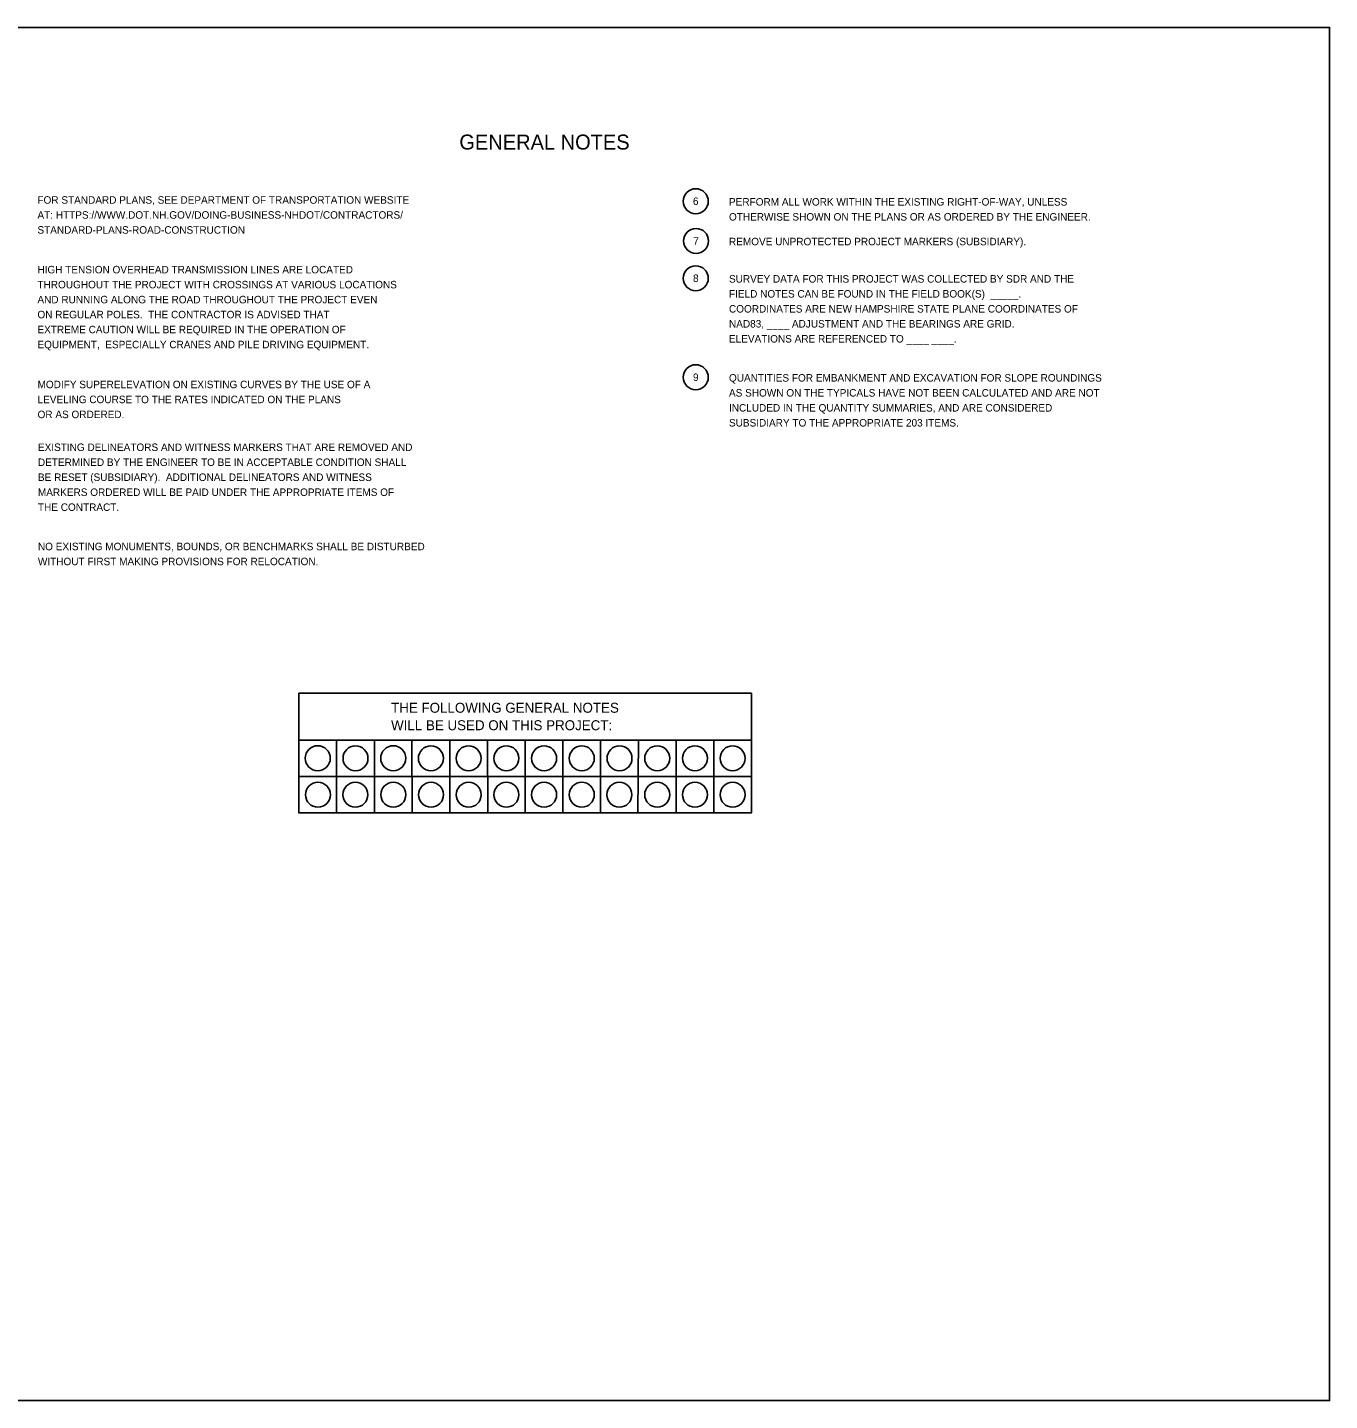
# Model space of a CAD drawing. Extents: x 0 to 1700, y 0 to 1100.
# Drawn here: x 657 to 1700, y 0 to 1100 of the extents above; entities that cross this region are included whole.
import ezdxf

# ---------------------------------------------------------------- set-up
doc = ezdxf.new("R2010")
doc.units = 0
doc.layers.add('Default', color=7, linetype='Continuous')
doc.layers.add('GENERAL_NOTES', color=7, linetype='Continuous')

msp = doc.modelspace()

# ---------------------------------------------------------------- linework, layer by layer
at = {"layer": 'Default'}
msp.add_lwpolyline([(0, 1100), (0, 0), (1700, 0), (1700, 1100)], close=True, dxfattribs=at)
at = {"layer": 'GENERAL_NOTES'}
for p, q in [((904.6, 529.1), (904.6, 470.8)), ((934.8, 529.1), (934.8, 470.8)), ((964.8, 529.1), (965, 470.8)), ((995.2, 529.1), (995.2, 470.8)), ((1025.5, 529.1), (1025.6, 470.8)), ((1055.7, 529.1), (1055.7, 470.8)), ((1085.9, 529.1), (1085.9, 470.8)), ((1116.1, 528.8), (1116.1, 470.8)), ((1146.3, 529.1), (1145.9, 470.8)), ((1176.5, 529.1), (1176.5, 470.8)), ((1206.7, 529.2), (1206.7, 470.8))]:
    msp.add_line(p, q, dxfattribs=at)
for points in [[(874.4, 566.6), (1236.9, 566.6), (1236.9, 470.8), (874.4, 470.8)], [(874.4, 529.1), (1236.9, 529.1), (1236.9, 500), (874.4, 500)]]:
    msp.add_lwpolyline(points, close=True, dxfattribs=at)
for centre in [(1192.3, 960.8), (1192.5, 929), (1192.3, 899.1), (1192.3, 819.8), (889.5, 514.6), (919.7, 514.5), (949.9, 514.6), (980.1, 514.5), (1010.3, 514.5), (1040.6, 514.5), (1070.8, 514.5), (1101, 514.5), (1131.2, 514.5), (1161.4, 514.5), (1191.6, 514.5), (1221.8, 514.5), (889.6, 485.3), (919.6, 485.3), (950, 485.3), (980.2, 485.3), (1010.4, 485.3), (1040.6, 485.3), (1070.8, 485.3), (1101, 485.3), (1131.1, 485.3), (1161.4, 485.3), (1191.6, 485.3), (1221.8, 485.3)]:
    msp.add_circle(centre, 10, dxfattribs=at)

# ---------------------------------------------------------------- texts
for s, height, p in [('GENERAL NOTES', 12, (1002.9, 1002.2)), ('FOR STANDARD PLANS, SEE DEPARTMENT OF TRANSPORTATION WEBSITE', 6, (664.9, 958.8)), ('6', 6, (1190, 957.8)), ('PERFORM ALL WORK WITHIN THE EXISTING RIGHT-OF-WAY, UNLESS', 6, (1218.9, 957.3)), ('AT: HTTPS://WWW.DOT.NH.GOV/DOING-BUSINESS-NHDOT/CONTRACTORS/', 6, (664.9, 946.8)), ('OTHERWISE SHOWN ON THE PLANS OR AS ORDERED BY THE ENGINEER.', 6, (1218.9, 945.3)), ('STANDARD-PLANS-ROAD-CONSTRUCTION', 6, (664.9, 934.8)), ('7', 6, (1190.3, 926)), ('REMOVE UNPROTECTED PROJECT MARKERS (SUBSIDIARY).', 6, (1218.9, 925.5)), ('HIGH TENSION OVERHEAD TRANSMISSION LINES ARE LOCATED', 6, (664.9, 903)), ('8', 6, (1190.1, 896.1)), ('THROUGHOUT THE PROJECT WITH CROSSINGS AT VARIOUS LOCATIONS', 6, (664.9, 891)), ('SURVEY DATA FOR THIS PROJECT WAS COLLECTED BY SDR AND THE', 6, (1218.9, 895.6)), ('AND RUNNING ALONG THE ROAD THROUGHOUT THE PROJECT EVEN ', 6, (664.9, 879)), ('FIELD NOTES CAN BE FOUND IN THE FIELD BOOK(S)  _____.', 6, (1218.9, 883.6)), ('ON REGULAR POLES.  THE CONTRACTOR IS ADVISED THAT ', 6, (664.9, 867)), ('COORDINATES ARE NEW HAMPSHIRE STATE PLANE COORDINATES OF', 6, (1218.9, 871.6)), ('EXTREME CAUTION WILL BE REQUIRED IN THE OPERATION OF', 6, (664.9, 855)), ('NAD83, ____ ADJUSTMENT AND THE BEARINGS ARE GRID.', 6, (1218.9, 859.6)), ('EQUIPMENT,  ESPECIALLY CRANES AND PILE DRIVING EQUIPMENT.', 6, (664.9, 843)), ('ELEVATIONS ARE REFERENCED TO ____ ____.', 6, (1218.9, 847.6)), ('MODIFY SUPERELEVATION ON EXISTING CURVES BY THE USE OF A ', 6, (665, 811)), ('9', 6, (1190.1, 816.8)), ('QUANTITIES FOR EMBANKMENT AND EXCAVATION FOR SLOPE ROUNDINGS', 6, (1218.9, 816.3)), ('LEVELING COURSE TO THE RATES INDICATED ON THE PLANS ', 6, (665, 799)), ('AS SHOWN ON THE TYPICALS HAVE NOT BEEN CALCULATED AND ARE NOT', 6, (1218.9, 804.3)), ('OR AS ORDERED.', 6, (665, 787)), ('INCLUDED IN THE QUANTITY SUMMARIES, AND ARE CONSIDERED', 6, (1218.9, 792.3)), ('SUBSIDIARY TO THE APPROPRIATE 203 ITEMS.', 6, (1218.9, 780.3)), ('EXISTING DELINEATORS AND WITNESS MARKERS THAT ARE REMOVED AND ', 6, (665.3, 760.7)), ('DETERMINED BY THE ENGINEER TO BE IN ACCEPTABLE CONDITION SHALL', 6, (665.3, 748.7)), ('BE RESET (SUBSIDIARY).  ADDITIONAL DELINEATORS AND WITNESS', 6, (665.3, 736.7)), ('MARKERS ORDERED WILL BE PAID UNDER THE APPROPRIATE ITEMS OF', 6, (665.3, 724.7)), ('THE CONTRACT.', 6, (665.3, 712.7)), ('NO EXISTING MONUMENTS, BOUNDS, OR BENCHMARKS SHALL BE DISTURBED', 6, (665.3, 681.2)), ('WITHOUT FIRST MAKING PROVISIONS FOR RELOCATION.', 6, (665.3, 669.2)), ('THE FOLLOWING GENERAL NOTES', 8, (948.2, 551)), ('WILL BE USED ON THIS PROJECT:', 8, (948.2, 537))]:
    msp.add_text(s, height=height, dxfattribs=at).set_placement(p)

doc.saveas('drawing.dxf')
